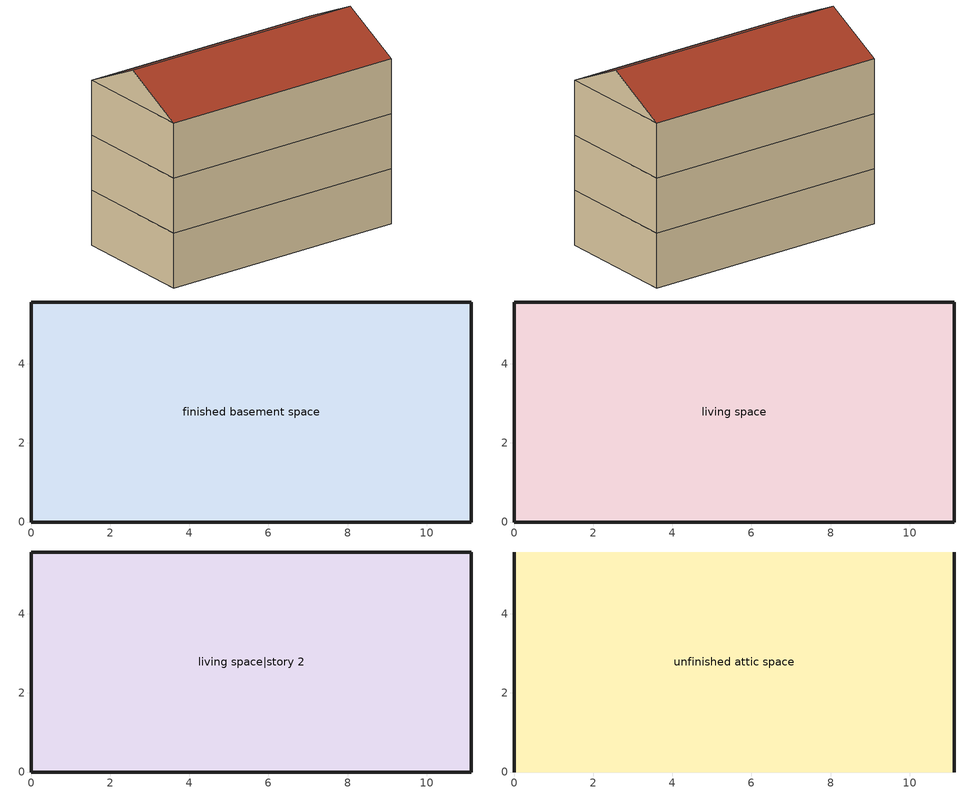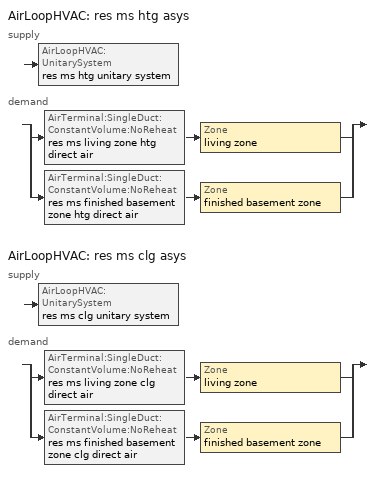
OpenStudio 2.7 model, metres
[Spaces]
finished basement space
 floor foundation: 0,0 0,5.56 11.13,5.56 11.13,0 z-2.44
 wall foundation: 0,5.56 0,0 11.13,0 11.13,5.56 0,5.56 z-2.44:0
living space
 floor to finished basement space: 0,0 0,5.56 11.13,5.56 11.13,0 z0
 wall outside: 0,5.56 0,0 11.13,0 11.13,5.56 0,5.56 z0:2.44
living space|story 2
 floor to living space: 0,0 0,5.56 11.13,5.56 11.13,0 z2.44
 wall outside: 0,5.56 0,0 11.13,0 11.13,5.56 0,5.56 z2.44:4.88
unfinished attic space
 floor to living space|story 2: 0,5.56 11.13,5.56 11.13,0 0,0 z4.88
 wall outside: 0,2.78,6.27 0,5.56,4.88 0,0,4.88; 11.13,2.78,6.27 11.13,0,4.88 11.13,5.56,4.88
 roof outside: 11.13,2.78,6.27 0,2.78,6.27 0,0,4.88 11.13,0,4.88; 0,2.78,6.27 11.13,2.78,6.27 11.13,5.56,4.88 0,5.56,4.88
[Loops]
AirLoopHVAC 'res ms htg asys'
 supply: AirLoopHVAC:UnitarySystem 'res ms htg unitary system'
 demand: split
  | AirTerminal:SingleDuct:ConstantVolume:NoReheat 'res ms living zone htg direct air' > Zone 'living zone'
  | AirTerminal:SingleDuct:ConstantVolume:NoReheat 'res ms finished basement zone htg direct air' > Zone 'finished basement zone'
AirLoopHVAC 'res ms clg asys'
 supply: AirLoopHVAC:UnitarySystem 'res ms clg unitary system'
 demand: split
  | AirTerminal:SingleDuct:ConstantVolume:NoReheat 'res ms living zone clg direct air' > Zone 'living zone'
  | AirTerminal:SingleDuct:ConstantVolume:NoReheat 'res ms finished basement zone clg direct air' > Zone 'finished basement zone'
[Building]
Building 1: North Axis {deg}=0; Standards Number of Stories=3; Standards Number of Above Ground Stories=2; Standards Building Type=singlefamilydetached; Standards Number of Living Units=1
[Site]
Denver Intl Ap_CO_USA: Latitude {deg}=39.83; Longitude {deg}=-104.65; Time Zone {hr}=-7; Elevation {m}=1650
[ClimateZones]
Climate Zone Institution Name 2=Building America; Climate Zone Document Year 2=0; Climate Zone Value 2=Cold
[Site:WaterMainsTemperature]
Calculation Method=Correlation; Annual Average Outdoor Air Temperature {C}=10.8753; Maximum Difference In Monthly Average Outdoor Air Temperatures {deltaC}=23.1524
[Site:GroundTemperature:Deep]
10.8753, 10.8753, 10.8753, 10.8753, 10.8753, 10.8753, 10.8753, 10.8753, 10.8753, 10.8753, 10.8753, 10.8753
[ThermalZone] Use Ideal Air Loads=No
Name | Thermostat
living zone | living zone temperature setpoint
unfinished attic zone
finished basement zone | finished basement zone temperature setpoint
[Sizing:Zone] Zone Cooling Design Supply Air Temperature Input Method=SupplyAirTemperature; Zone Cooling Design Supply Air Temperature {C}=14; Zone Cooling Design Supply Air Temperature Difference {deltaC}=11.11; Zone Heating Design Supply Air Temperature Input Method=SupplyAirTemperature; Zone Heating Design Supply Air Temperature {C}=40; Zone Heating Design Supply Air Temperature Difference {deltaC}=11.11; Zone Cooling Design Supply Air Humidity Ratio {kg-H2O/kg-air}=0.0085; Zone Heating Design Supply Air Humidity Ratio {kg-H2O/kg-air}=0.008; Cooling Design Air Flow Method=DesignDay; Heating Design Air Flow Method=DesignDay; Account for Dedicated Outdoor Air System=No; Dedicated Outdoor Air System Control Strategy=NeutralSupplyAir; Dedicated Outdoor Air Low Setpoint Temperature for Design {C}=autosize; Dedicated Outdoor Air High Setpoint Temperature for Design {C}=autosize
living zone; unfinished attic zone; finished basement zone
[Zone equipment]
living zone: res ms living zone htg direct air, res ms living zone clg direct air
finished basement zone: res ms finished basement zone htg direct air, res ms finished basement zone clg direct air
[Space]
Name | Space Type | Thermal Zone | Building Unit
living space; living space|story 2 | Space Type 1 | living zone | unit 1
unfinished attic space | Space Type 2 | unfinished attic zone
finished basement space | Space Type 3 | finished basement zone | unit 1
[SpaceType]
Name | Standards Space Type
Space Type 1 | living
Space Type 2 | unfinished attic
Space Type 3 | finished basement
[BuildingUnit]
unit 1: Building Unit Type=Residential
[Coil:Heating:DX:MultiSpeed:StageData] Gross Rated Heating Capacity {W}=autosize; Rated Air Flow Rate {m3/s}=autosize; Rated Supply Air Fan Power Per Volume Flow Rate {W/(m3/s)}=773.3; Rated Waste Heat Fraction of Power Input=0.2; Waste Heat Function of Temperature Curve=ConstantBiquadratic
Name | Gross Rated Heating COP {W/W} | Heating Capacity Function of Temperature Curve | Heating Capacity Function of Flow Fraction Curve | Energy Input Ratio Function of Temperature Curve | Energy Input Ratio Function of Flow Fraction Curve | Part Load Fraction Correlation Curve
 | 4.20141 | HP_Heat-Cap-fT2 | HP_Heat-CAP-fFF2 | HP_Heat-EIR-fT2 | HP_Heat-EIR-fFF2 | HP_Heat-PLF-fPLR2
 | 3.36842 | HP_Heat-Cap-fT4 | HP_Heat-CAP-fFF4 | HP_Heat-EIR-fT4 | HP_Heat-EIR-fFF4 | HP_Heat-PLF-fPLR4
 | 3.08351 | HP_Heat-Cap-fT6 | HP_Heat-CAP-fFF6 | HP_Heat-EIR-fT6 | HP_Heat-EIR-fFF6 | HP_Heat-PLF-fPLR6
 | 2.79255 | HP_Heat-Cap-fT10 | HP_Heat-CAP-fFF10 | HP_Heat-EIR-fT10 | HP_Heat-EIR-fFF10 | HP_Heat-PLF-fPLR10
[Coil:Heating:DX:MultiSpeed]
res ms htg coil: Availability Schedule=res heating season; Minimum Outdoor Dry-Bulb Temperature for Compressor Operation {C}=-34.4444; Crankcase Heater Capacity {W}=0; Maximum Outdoor Dry-Bulb Temperature for Crankcase Heater Operation {C}=10; Defrost Energy Input Ratio Function of Temperature Curve=DefrostEIR; Maximum Outdoor Dry-Bulb Temperature for Defrost Operation {C}=4.44444; Defrost Strategy=ReverseCycle; Defrost Control=OnDemand; Defrost Time Period Fraction=0.058333; Resistive Defrost Heater Capacity {W}=autosize; Apply Part Load Fraction to Speeds Greater than 1=No; Fuel Type=Electricity; Region number for Calculating HSPF=4
[Coil:Heating:Electric]
res ms supp heater: Availability Schedule=res heating season; Efficiency=1
[Fan:OnOff] Availability Schedule=Always On Discrete; Fan Total Efficiency=0.167946; Pressure Rise {Pa}=24.91; Maximum Flow Rate {m3/s}=autosize; Motor Efficiency=1; Motor In Airstream Fraction=1
Name | Fan Power Ratio Function of Speed Ratio Curve | Fan Efficiency Ratio Function of Speed Ratio Curve
res ms htg supply fan | res ms fan power curve | res ms fan eff curve
res ms clg supply fan | res ms fan power curve 1 | res ms fan eff curve 1
[UnitarySystemPerformance:Multispeed] Single Mode Operation=No
Name | Heating Speed Supply Air Flow Ratio 1 | Cooling Speed Supply Air Flow Ratio 1 | Heating Speed Supply Air Flow Ratio 2 | Cooling Speed Supply Air Flow Ratio 2 | Heating Speed Supply Air Flow Ratio 3 | Cooling Speed Supply Air Flow Ratio 3 | Heating Speed Supply Air Flow Ratio 4 | Cooling Speed Supply Air Flow Ratio 4
Unitary System Performance Multispeed 1 | 0.555556 | 1e-009 | 0.666667 | 1e-009 | 0.777778 | 1e-009 | 1 | 1e-009
Unitary System Performance Multispeed 2 | 1e-009 | 0.529412 | 1e-009 | 0.647059 | 1e-009 | 0.764706 | 1e-009 | 1
[AirLoopHVAC:UnitarySystem] Control Type=Load; Controlling Zone or Thermostat Location=living zone; Dehumidification Control Type=None; Availability Schedule=Always On Discrete; Fan Placement=BlowThrough; Supply Air Fan Operating Mode Schedule=Always Off Discrete; DX Heating Coil Sizing Ratio=1; Use DOAS DX Cooling Coil=No; DOAS DX Cooling Coil Leaving Minimum Air Temperature {C}=2; Latent Load Control=SensibleOnlyLoadControl; Supply Air Flow Rate During Cooling Operation {m3/s}=autosize; Supply Air Flow Rate During Heating Operation {m3/s}=autosize; Supply Air Flow Rate When No Cooling or Heating is Required {m3/s}=0; Maximum Supply Air Temperature {C}=93.3333; Maximum Outdoor Dry-Bulb Temperature for Supplemental Heater Operation {C}=4.44444; Maximum Cycling Rate {cycles/hr}=2.5; Heat Pump Time Constant {s}=60; Fraction of On-Cycle Power Use=0.01; Heat Pump Fan Delay Time {s}=60; Ancilliary On-Cycle Electric Power {W}=0; Ancilliary Off-Cycle Electric Power {W}=0
Name | Supply Fan | Heating Coil | Supplemental Heating Coil | Design Specification Multispeed Object | Cooling Coil
res ms htg unitary system | res ms htg supply fan | res ms htg coil | res ms supp heater | Unitary System Performance Multispeed 1
res ms clg unitary system | res ms clg supply fan |  |  | Unitary System Performance Multispeed 2 | res ms clg coil
[AirLoopHVAC] Availability Schedule=Always On Discrete; Design Supply Air Flow Rate {m3/s}=AutoSize
res ms htg asys; res ms clg asys
[Sizing:System] Type of Load to Size On=Sensible; Design Outdoor Air Flow Rate {m3/s}=Autosize; Central Heating Maximum System Air Flow Ratio=0.3; Preheat Design Temperature {C}=7; Preheat Design Humidity Ratio {kg-H2O/kg-Air}=0.008; Precool Design Temperature {C}=12.8; Precool Design Humidity Ratio {kg-H2O/kg-Air}=0.008; Central Cooling Design Supply Air Temperature {C}=12.8; Central Heating Design Supply Air Temperature {C}=16.7; Sizing Option=NonCoincident; 100% Outdoor Air in Cooling=Yes; 100% Outdoor Air in Heating=Yes; Central Cooling Design Supply Air Humidity Ratio {kg-H2O/kg-Air}=0.0085; Central Heating Design Supply Air Humidity Ratio {kg-H2O/kg-Air}=0.008; Cooling Design Air Flow Method=DesignDay; Cooling Design Air Flow Rate {m3/s}=0; Heating Design Air Flow Method=DesignDay; Heating Design Air Flow Rate {m3/s}=0; System Outdoor Air Method=ZoneSum; Zone Maximum Outdoor Air Fraction=1; Cooling Supply Air Flow Rate Per Floor Area {m3/s-m2}=0.00996765; Cooling Fraction of Autosized Cooling Supply Air Flow Rate=1; Cooling Supply Air Flow Rate Per Unit Cooling Capacity {m3/s-W}=3.94755e-05; Heating Supply Air Flow Rate Per Floor Area {m3/s-m2}=0.00996765; Heating Fraction of Autosized Heating Supply Air Flow Rate=1; Heating Fraction of Autosized Cooling Supply Air Flow Rate=1; Heating Supply Air Flow Rate Per Unit Heating Capacity {m3/s-W}=3.15882e-05; Cooling Design Capacity Method=CoolingDesignCapacity; Cooling Design Capacity {W}=autosize; Cooling Design Capacity Per Floor Area {W/m2}=234.7; Fraction of Autosized Cooling Design Capacity=1; Heating Design Capacity Method=HeatingDesignCapacity; Heating Design Capacity {W}=autosize; Heating Design Capacity Per Floor Area {W/m2}=157; Fraction of Autosized Heating Design Capacity=1; Central Cooling Capacity Control Method=OnOff
res ms htg asys; res ms clg asys
[AirTerminal:SingleDuct:ConstantVolume:NoReheat] Availability Schedule=Always On Discrete; Maximum Air Flow Rate {m3/s}=AutoSize
res ms living zone htg direct air; res ms finished basement zone htg direct air; res ms living zone clg direct air; res ms finished basement zone clg direct air
[Coil:Cooling:DX:MultiSpeed:StageData] Gross Rated Total Cooling Capacity {W}=autosize; Rated Air Flow Rate {m3/s}=autosize; Rated Evaporator Fan Power Per Volume Flow Rate {W/(m3/s)}=773.3; Nominal Time for Condensate Removal to Begin {s}=1000; Ratio of Initial Moisture Evaporation Rate and Steady State Latent Capacity=1.5; Maximum Cycling Rate {cycles/hr}=3; Latent Capacity Time Constant {s}=45; Rated Waste Heat Fraction of Power Input=0.2; Waste Heat Function of Temperature Curve=ConstantBiquadratic 1; Evaporative Condenser Effectiveness=0.9; Evaporative Condenser Air Flow Rate {m3/s}=autosize; Rated Evaporative Condenser Pump Power Consumption {W}=autosize
Name | Gross Rated Sensible Heat Ratio | Gross Rated Cooling COP {W/W} | Total Cooling Capacity Function of Temperature Curve | Total Cooling Capacity Function of Flow Fraction Curve | Energy Input Ratio Function of Temperature Curve | Energy Input Ratio Function of Flow Fraction Curve | Part Load Fraction Correlation Curve
Coil Cooling DX Multi Speed Stage Data 1 | 0.844607 | 4.36175 | Cool-Cap-fT2 | Cool-Cap-fFF2 | Cool-EIR-fT2 | Cool-EIR-fFF2 | Cool-PLF-fPLR2
Coil Cooling DX Multi Speed Stage Data 2 | 0.776717 | 3.77512 | Cool-Cap-fT4 | Cool-Cap-fFF4 | Cool-EIR-fT4 | Cool-EIR-fFF4 | Cool-PLF-fPLR4
Coil Cooling DX Multi Speed Stage Data 3 | 0.732577 | 3.17313 | Cool-Cap-fT6 | Cool-Cap-fFF6 | Cool-EIR-fT6 | Cool-EIR-fFF6 | Cool-PLF-fPLR6
Coil Cooling DX Multi Speed Stage Data 4 | 0.67638 | 2.34548 | Cool-Cap-fT10 | Cool-Cap-fFF10 | Cool-EIR-fT10 | Cool-EIR-fFF10 | Cool-PLF-fPLR10
[Coil:Cooling:DX:MultiSpeed]
res ms clg coil: Availability Schedule=res cooling season; Condenser Type=AirCooled; Apply Part Load Fraction to Speeds Greater than 1=No; Apply Latent Degradation to Speeds Greater than 1=No; Crankcase Heater Capacity {W}=0; Maximum Outdoor Dry-Bulb Temperature for Crankcase Heater Operation {C}=10; Basin Heater Capacity {W/K}=0; Basin Heater Setpoint Temperature {C}=2; Fuel Type=Electricity; Stage 1=Coil Cooling DX Multi Speed Stage Data 1; Stage 2=Coil Cooling DX Multi Speed Stage Data 2; Stage 3=Coil Cooling DX Multi Speed Stage Data 3; Stage 4=Coil Cooling DX Multi Speed Stage Data 4
[ThermostatSetpoint:DualSetpoint] Heating Setpoint Temperature Schedule=res heating setpoint; Cooling Setpoint Temperature Schedule=res cooling setpoint
living zone temperature setpoint; finished basement zone temperature setpoint
[Curve:Biquadratic]
Name | Coefficient1 Constant | Coefficient2 x | Coefficient3 x**2 | Coefficient4 y | Coefficient5 y**2 | Coefficient6 x*y | Minimum Value of x | Maximum Value of x | Minimum Value of y | Maximum Value of y
DefrostEIR | 0.1528 | 0 | 0 | 0 | 0 | 0 | -100 | 100 | -100 | 100
ConstantBiquadratic; ConstantBiquadratic 1 | 1 | 0 | 0 | 0 | 0 | 0 | -100 | 100 | -100 | 100
HP_Heat-Cap-fT2; HP_Heat-Cap-fT4; HP_Heat-Cap-fT6; HP_Heat-Cap-fT10 | 1.50132 | -0.018696 | 0 | 0.0467308 | 0 | 0 | -100 | 100 | -100 | 100
HP_Heat-EIR-fT2; HP_Heat-EIR-fT4; HP_Heat-EIR-fT6; HP_Heat-EIR-fT10 | 0.443332 | 0.0024908 | 0.000619493 | -0.0486532 | 0.0001369 | -0.00169777 | -100 | 100 | -100 | 100
Cool-Cap-fT2; Cool-Cap-fT4; Cool-Cap-fT6; Cool-Cap-fT10 | 1.11477 | 0.0117229 | 0 | -0.0185973 | -0.000721375 | 0 | 13.88 | 23.88 | 18.33 | 51.66
Cool-EIR-fT2; Cool-EIR-fT4; Cool-EIR-fT6; Cool-EIR-fT10 | 0.882536 | -0.0103765 | 0.000148337 | 0.0201803 | -0.000515848 | -0.000515363 | 13.88 | 23.88 | 18.33 | 51.66
[Curve:Quadratic] Coefficient3 x**2=0; Minimum Value of x=0
Name | Coefficient1 Constant | Coefficient2 x | Maximum Value of x | Minimum Curve Output | Maximum Curve Output
HP_Heat-PLF-fPLR2; HP_Heat-PLF-fPLR4; HP_Heat-PLF-fPLR6; HP_Heat-PLF-fPLR10 | 0.6 | 0.4 | 1 | 0.7 | 1
HP_Heat-CAP-fFF2; HP_Heat-EIR-fFF2; HP_Heat-CAP-fFF4; HP_Heat-EIR-fFF4; HP_Heat-CAP-fFF6; HP_Heat-EIR-fFF6; HP_Heat-CAP-fFF10; HP_Heat-EIR-fFF10; Cool-Cap-fFF2; Cool-EIR-fFF2; Cool-Cap-fFF4; Cool-EIR-fFF4; Cool-Cap-fFF6; Cool-EIR-fFF6; Cool-Cap-fFF10; Cool-EIR-fFF10 | 1 | 0 | 2 | 0 | 2
Cool-PLF-fPLR2; Cool-PLF-fPLR4; Cool-PLF-fPLR6; Cool-PLF-fPLR10 | 0.75 | 0.25 | 1 | 0.7 | 1
[Schedule:Constant]
Name | Value
Always On Discrete | 1
Always Off Discrete | 0
[Curve:Exponent] Coefficient1 Constant=0; Coefficient2 Constant=1; Coefficient3 Constant=3; Minimum Value of x=-100; Maximum Value of x=100
res ms fan power curve; res ms fan power curve 1
[Curve:Cubic] Coefficient1 Constant=0; Coefficient2 x=1; Coefficient3 x**2=0; Coefficient4 x**3=0; Minimum Value of x=0; Maximum Value of x=1; Minimum Curve Output=0.01; Maximum Curve Output=1
res ms fan eff curve; res ms fan eff curve 1
[Schedule:Ruleset]
Name | Default Day Schedule
res heating season | Schedule Day 1
res cooling season | Schedule Day 4
res heating setpoint | Schedule Day 2
res cooling setpoint | Schedule Day 3
[Schedule:Day]
Schedule Day 1; Schedule Day 4; Schedule Day 2; Schedule Day 3: 24, 0, 0
res heating season allday1; res heating season allday2; res heating season allday3; res heating season allday4; res heating season allday5; res heating season allday6; res heating season allday7; res heating season allday8; res heating season allday9; res heating season allday10; res heating season allday11; res heating season allday12; res cooling season allday1; res cooling season allday2; res cooling season allday3; res cooling season allday4; res cooling season allday5; res cooling season allday6; res cooling season allday7; res cooling season allday8; res cooling season allday9; res cooling season allday10; res cooling season allday11; res cooling season allday12: 24, 0, 1
res heating setpoint allday1; res heating setpoint allday2; res heating setpoint allday3; res heating setpoint allday4; res heating setpoint allday5; res heating setpoint allday6; res heating setpoint allday7; res heating setpoint allday8; res heating setpoint allday9; res heating setpoint allday10; res heating setpoint allday11; res heating setpoint allday12: 24, 0, 21.6667
res cooling setpoint allday1; res cooling setpoint allday2; res cooling setpoint allday3; res cooling setpoint allday4; res cooling setpoint allday5; res cooling setpoint allday6; res cooling setpoint allday7; res cooling setpoint allday8; res cooling setpoint allday9; res cooling setpoint allday10; res cooling setpoint allday11; res cooling setpoint allday12: 24, 0, 24.4444
[Schedule:Rule] Apply Sunday=Yes; Apply Monday=Yes; Apply Tuesday=Yes; Apply Wednesday=Yes; Apply Thursday=Yes; Apply Friday=Yes; Apply Saturday=Yes; Date Specification Type=DateRange; Start Day=1
Name | Schedule Ruleset | Rule Order | Day Schedule | Start Month | End Month | End Day
res heating season allday ruleset1 | res heating season | 11 | res heating season allday1 | 1 | 1 | 31
res heating season allday ruleset2 | res heating season | 10 | res heating season allday2 | 2 | 2 | 28
res heating season allday ruleset3 | res heating season | 9 | res heating season allday3 | 3 | 3 | 31
res heating season allday ruleset4 | res heating season | 8 | res heating season allday4 | 4 | 4 | 30
res heating season allday ruleset5 | res heating season | 7 | res heating season allday5 | 5 | 5 | 31
res heating season allday ruleset6 | res heating season | 6 | res heating season allday6 | 6 | 6 | 30
res heating season allday ruleset7 | res heating season | 5 | res heating season allday7 | 7 | 7 | 31
res heating season allday ruleset8 | res heating season | 4 | res heating season allday8 | 8 | 8 | 31
res heating season allday ruleset9 | res heating season | 3 | res heating season allday9 | 9 | 9 | 30
res heating season allday ruleset10 | res heating season | 2 | res heating season allday10 | 10 | 10 | 31
res heating season allday ruleset11 | res heating season | 1 | res heating season allday11 | 11 | 11 | 30
res heating season allday ruleset12 | res heating season | 0 | res heating season allday12 | 12 | 12 | 31
res cooling season allday ruleset1 | res cooling season | 11 | res cooling season allday1 | 1 | 1 | 31
res cooling season allday ruleset2 | res cooling season | 10 | res cooling season allday2 | 2 | 2 | 28
res cooling season allday ruleset3 | res cooling season | 9 | res cooling season allday3 | 3 | 3 | 31
res cooling season allday ruleset4 | res cooling season | 8 | res cooling season allday4 | 4 | 4 | 30
res cooling season allday ruleset5 | res cooling season | 7 | res cooling season allday5 | 5 | 5 | 31
res cooling season allday ruleset6 | res cooling season | 6 | res cooling season allday6 | 6 | 6 | 30
res cooling season allday ruleset7 | res cooling season | 5 | res cooling season allday7 | 7 | 7 | 31
res cooling season allday ruleset8 | res cooling season | 4 | res cooling season allday8 | 8 | 8 | 31
res cooling season allday ruleset9 | res cooling season | 3 | res cooling season allday9 | 9 | 9 | 30
res cooling season allday ruleset10 | res cooling season | 2 | res cooling season allday10 | 10 | 10 | 31
res cooling season allday ruleset11 | res cooling season | 1 | res cooling season allday11 | 11 | 11 | 30
res cooling season allday ruleset12 | res cooling season | 0 | res cooling season allday12 | 12 | 12 | 31
res heating setpoint allday ruleset1 | res heating setpoint | 11 | res heating setpoint allday1 | 1 | 1 | 31
res heating setpoint allday ruleset2 | res heating setpoint | 10 | res heating setpoint allday2 | 2 | 2 | 28
res heating setpoint allday ruleset3 | res heating setpoint | 9 | res heating setpoint allday3 | 3 | 3 | 31
res heating setpoint allday ruleset4 | res heating setpoint | 8 | res heating setpoint allday4 | 4 | 4 | 30
res heating setpoint allday ruleset5 | res heating setpoint | 7 | res heating setpoint allday5 | 5 | 5 | 31
res heating setpoint allday ruleset6 | res heating setpoint | 6 | res heating setpoint allday6 | 6 | 6 | 30
res heating setpoint allday ruleset7 | res heating setpoint | 5 | res heating setpoint allday7 | 7 | 7 | 31
res heating setpoint allday ruleset8 | res heating setpoint | 4 | res heating setpoint allday8 | 8 | 8 | 31
res heating setpoint allday ruleset9 | res heating setpoint | 3 | res heating setpoint allday9 | 9 | 9 | 30
res heating setpoint allday ruleset10 | res heating setpoint | 2 | res heating setpoint allday10 | 10 | 10 | 31
res heating setpoint allday ruleset11 | res heating setpoint | 1 | res heating setpoint allday11 | 11 | 11 | 30
res heating setpoint allday ruleset12 | res heating setpoint | 0 | res heating setpoint allday12 | 12 | 12 | 31
res cooling setpoint allday ruleset1 | res cooling setpoint | 11 | res cooling setpoint allday1 | 1 | 1 | 31
res cooling setpoint allday ruleset2 | res cooling setpoint | 10 | res cooling setpoint allday2 | 2 | 2 | 28
res cooling setpoint allday ruleset3 | res cooling setpoint | 9 | res cooling setpoint allday3 | 3 | 3 | 31
res cooling setpoint allday ruleset4 | res cooling setpoint | 8 | res cooling setpoint allday4 | 4 | 4 | 30
res cooling setpoint allday ruleset5 | res cooling setpoint | 7 | res cooling setpoint allday5 | 5 | 5 | 31
res cooling setpoint allday ruleset6 | res cooling setpoint | 6 | res cooling setpoint allday6 | 6 | 6 | 30
res cooling setpoint allday ruleset7 | res cooling setpoint | 5 | res cooling setpoint allday7 | 7 | 7 | 31
res cooling setpoint allday ruleset8 | res cooling setpoint | 4 | res cooling setpoint allday8 | 8 | 8 | 31
res cooling setpoint allday ruleset9 | res cooling setpoint | 3 | res cooling setpoint allday9 | 9 | 9 | 30
res cooling setpoint allday ruleset10 | res cooling setpoint | 2 | res cooling setpoint allday10 | 10 | 10 | 31
res cooling setpoint allday ruleset11 | res cooling setpoint | 1 | res cooling setpoint allday11 | 11 | 11 | 30
res cooling setpoint allday ruleset12 | res cooling setpoint | 0 | res cooling setpoint allday12 | 12 | 12 | 31
